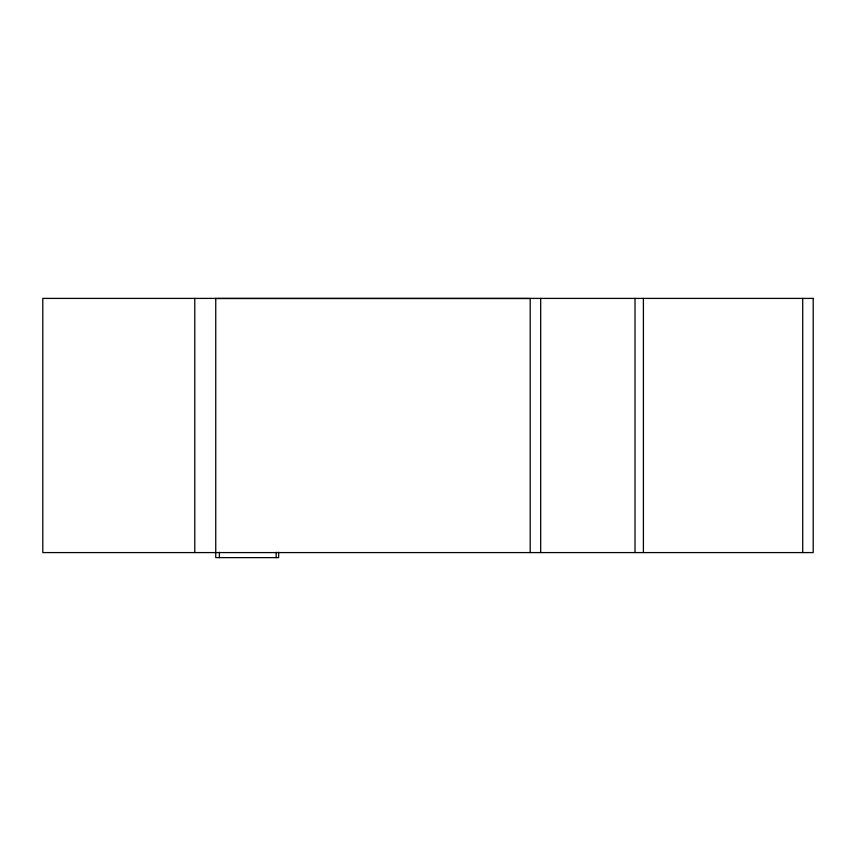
<?xml version="1.0" encoding="UTF-8"?>
<svg xmlns="http://www.w3.org/2000/svg" width="856" height="856" viewBox="0 0 856 856"><rect width="100%" height="100%" fill="white"/><g stroke="black" fill="none" stroke-linecap="round" stroke-linejoin="round"><path stroke-width="1.28" d="M215.915 298.509L529.318 298.509M802.714 298.402L802.714 552.58M643.402 298.402L643.402 552.58M635.013 298.402L635.013 552.58M540.682 298.402L540.682 552.58M530.196 298.402L530.196 552.58M278.639 552.27L278.639 557.62L215.744 557.62L215.744 298.402M276.156 552.27L276.156 557.62M219.393 552.27L219.393 557.62M194.783 298.402L194.783 552.58M813.2 298.402L42.8 298.402L42.8 552.58L813.2 552.58L813.2 298.402"/></g></svg>
